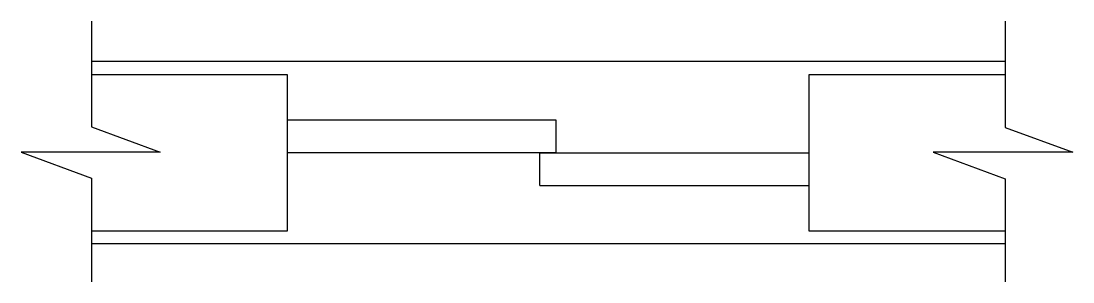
# Model space of a CAD drawing. Header units: metres. Extents: x 13671.1 to 13687.2, y 18609.9 to 18613.9.
import ezdxf

# ---------------------------------------------------------------- set-up
doc = ezdxf.new("R2010")
doc.units = ezdxf.units.M
for name, color, linetype in [('PUB_DIM', 90, 'Continuous'), ('PUB_TEXT', 7, 'Continuous'), ('WINDOW', 3, 'Continuous')]:
    doc.layers.add(name, color=color, linetype=linetype)

msp = doc.modelspace()

# ---------------------------------------------------------------- linework, layer by layer
at = {"layer": 'PUB_DIM'}
for p, q in [((13672.18, 18613.94), (13672.18, 18612.32)), ((13686.18, 18613.94), (13686.18, 18612.31)), ((13686.18, 18613.32), (13672.18, 18613.32)), ((13672.18, 18612.32), (13673.23, 18611.93)), ((13679.3, 18612.42), (13675.18, 18612.42)), ((13686.18, 18612.31), (13687.22, 18611.93)), ((13673.23, 18611.93), (13671.1, 18611.93)), ((13671.1, 18611.93), (13672.18, 18611.53)), ((13679.3, 18611.92), (13675.18, 18611.92)), ((13679.05, 18611.92), (13683.18, 18611.92)), ((13687.22, 18611.93), (13685.08, 18611.93)), ((13685.08, 18611.93), (13686.18, 18611.52)), ((13672.18, 18611.53), (13672.18, 18609.94)), ((13686.18, 18611.52), (13686.18, 18609.94)), ((13679.05, 18611.42), (13683.18, 18611.42)), ((13672.18, 18610.53), (13686.18, 18610.53))]:
    msp.add_line(p, q, dxfattribs=at)
at = {"layer": 'PUB_TEXT'}
for points in [[(13672.18, 18613.12), (13675.18, 18613.12), (13675.18, 18610.72), (13672.18, 18610.72)], [(13686.18, 18610.72), (13683.18, 18610.72), (13683.18, 18613.12), (13686.18, 18613.12)]]:
    msp.add_lwpolyline(points, dxfattribs=at)
at = {"layer": 'WINDOW'}
for p, q in [((13679.3, 18611.92), (13679.3, 18612.42)), ((13679.05, 18611.42), (13679.05, 18611.92))]:
    msp.add_line(p, q, dxfattribs=at)

doc.saveas('drawing.dxf')
